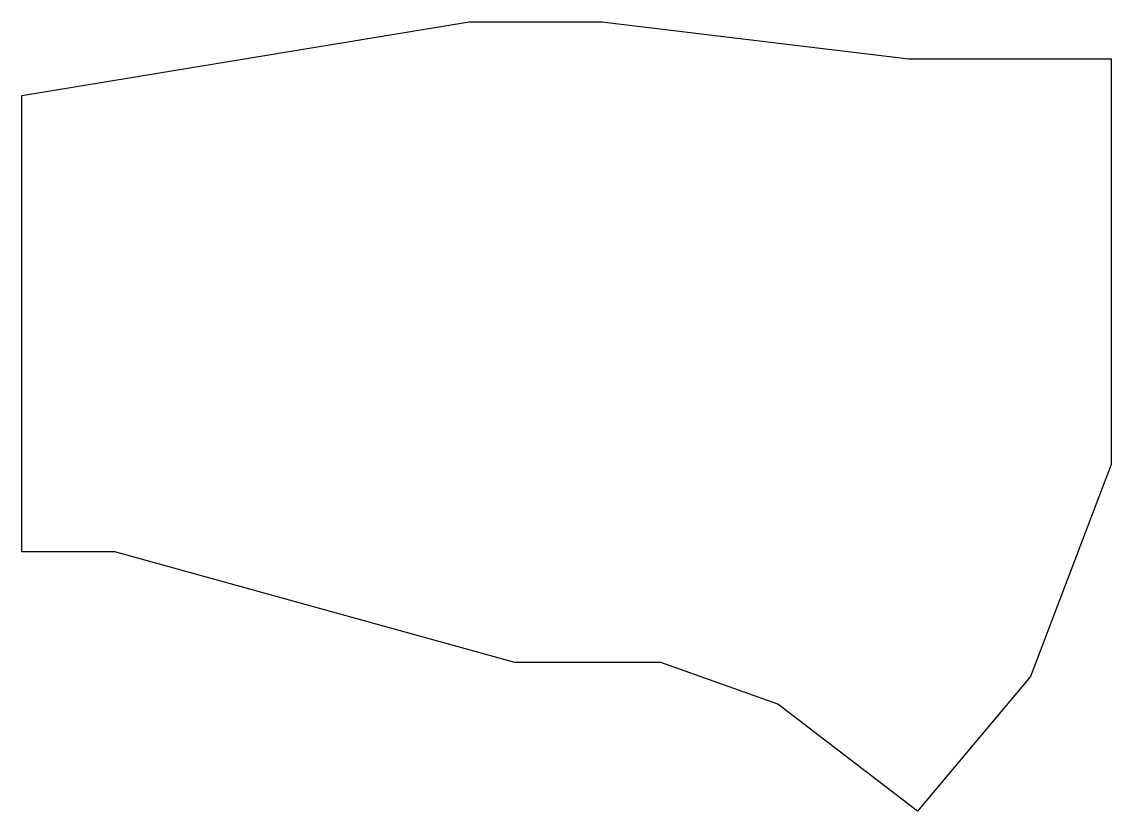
# Model space of a CAD drawing. Header units: millimetres. Extents: x 87 to 235, y -147 to -40.
import ezdxf

# ---------------------------------------------------------------- set-up
doc = ezdxf.new("R2010")
doc.units = ezdxf.units.MM

msp = doc.modelspace()

# ---------------------------------------------------------------- linework, layer by layer
for p, q in [((87.4, -50.1), (148, -40.1)), ((148, -40.1), (166, -40.1)), ((166, -40.1), (207.6, -45.1)), ((207.6, -45.1), (235, -45.1)), ((235, -45.1), (235, -100.1)), ((87.4, -111.9), (87.4, -50.1)), ((235, -100.1), (224.07, -128.82)), ((100, -111.9), (87.4, -111.9)), ((154.2, -126.9), (100, -111.9)), ((174, -126.9), (154.2, -126.9)), ((189.83, -132.55), (174, -126.9)), ((224.07, -128.82), (208.77, -147.05)), ((208.77, -147.05), (189.83, -132.55))]:
    msp.add_line(p, q)

doc.saveas('drawing.dxf')
